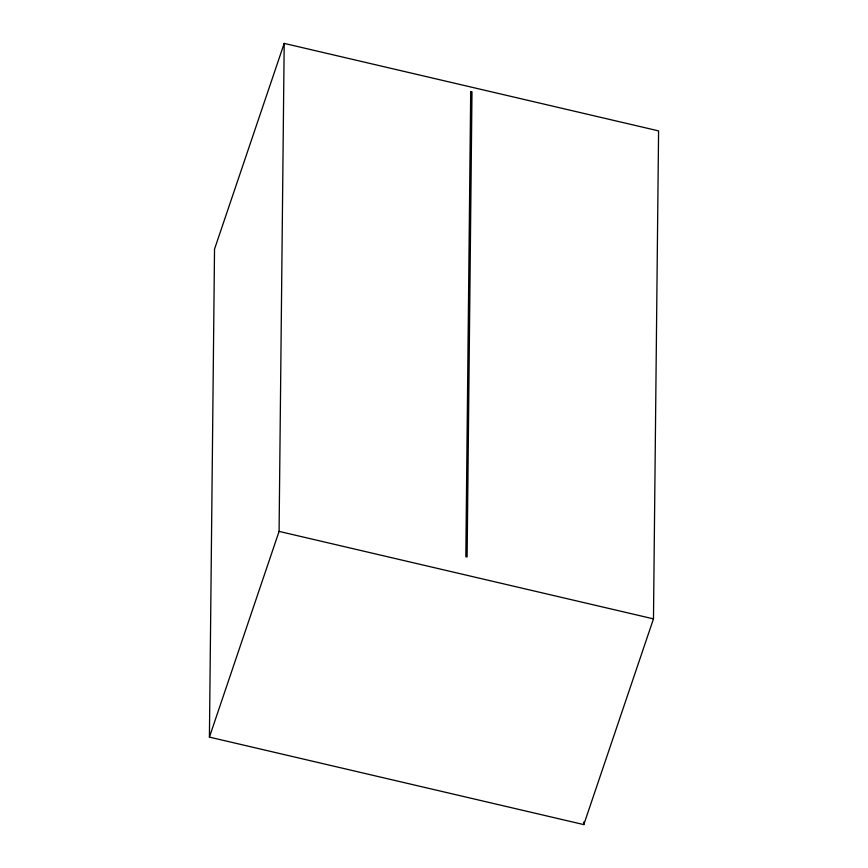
<?xml version="1.0" encoding="UTF-8"?>
<svg xmlns="http://www.w3.org/2000/svg" width="868" height="868" viewBox="0 0 868 868"><rect width="100%" height="100%" fill="white"/><g stroke="black" fill="none" stroke-linecap="round" stroke-linejoin="round"><path stroke-width="1.3" d="M209.416 737.116L214.526 249.127L284.194 43.4L658.584 130.884L653.474 618.873L583.806 824.6L209.416 737.116L279.084 531.4L284.194 43.4M583.806 824.6L583.838 821.887M279.084 531.4L653.474 618.873M470.695 91.563L465.823 556.692L467.114 556.996L471.986 91.867L470.695 91.563"/></g></svg>
